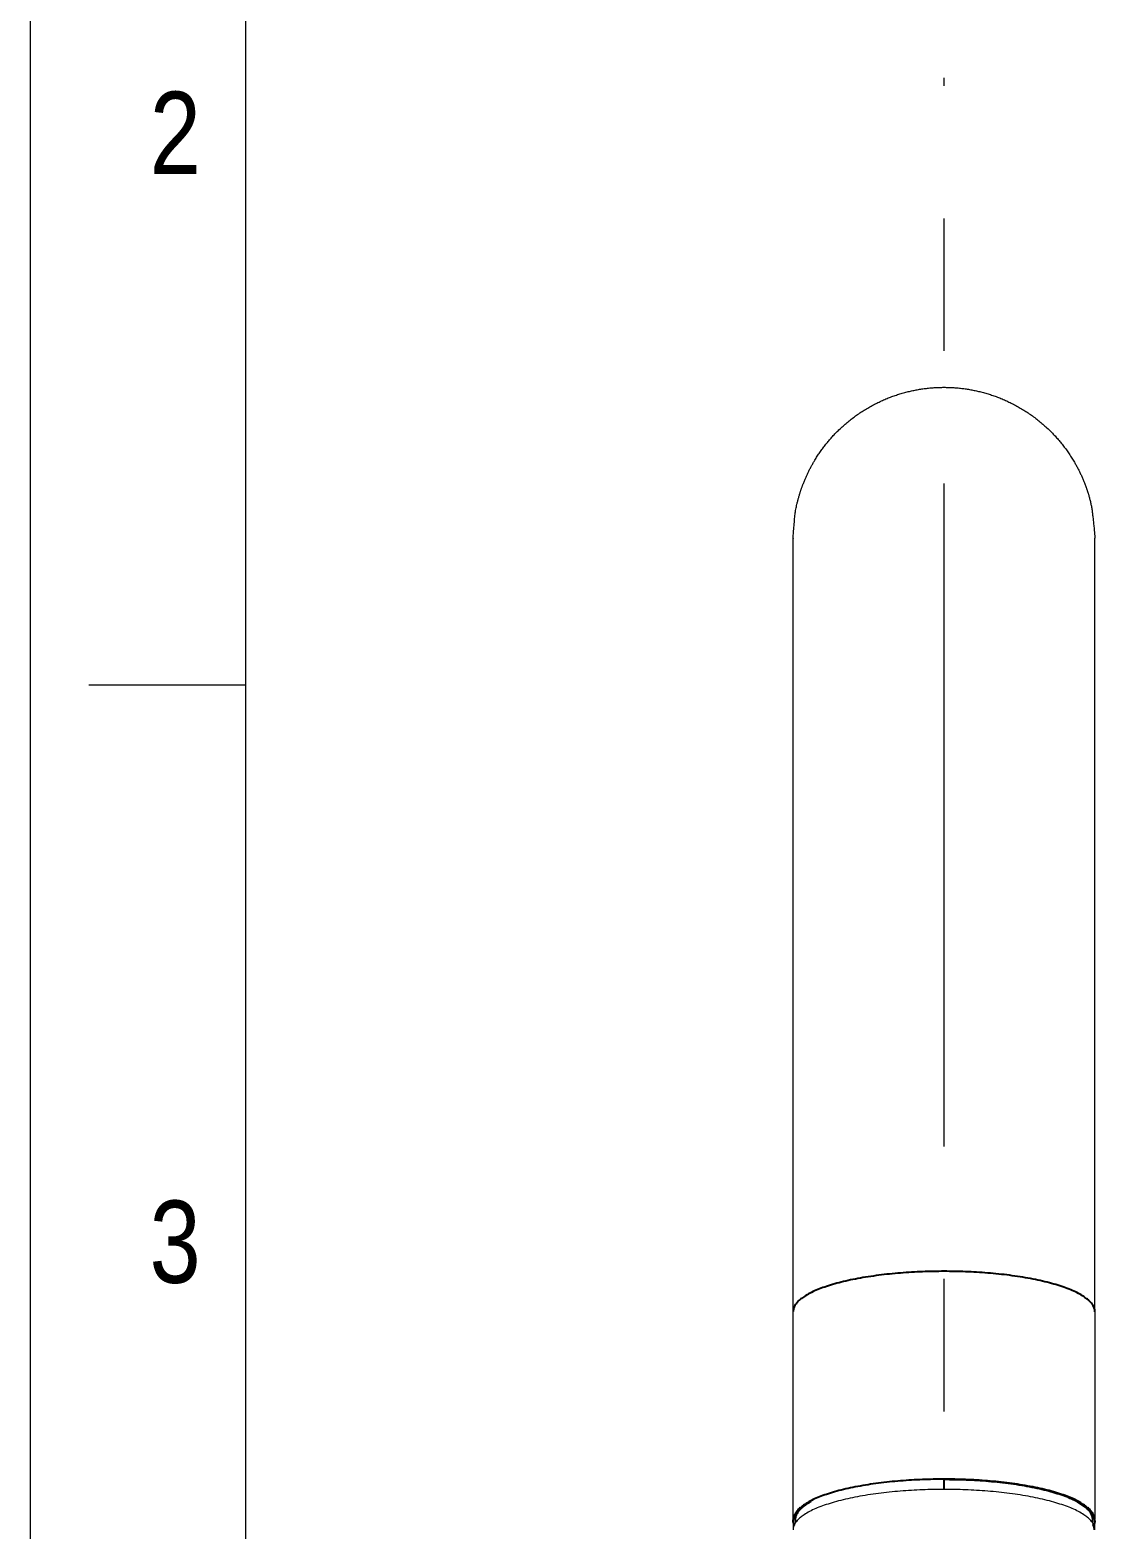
# Model space of a CAD drawing. Header units: inches. Extents: x 6245 to 6839, y 405 to 1245.
# Drawn here: x 6245.2 to 6344, y 946.6 to 1085.7 of the extents above; entities that cross this region are included whole.
import ezdxf

# ---------------------------------------------------------------- set-up
doc = ezdxf.new("R2010")
doc.units = ezdxf.units.IN
doc.header["$LTSCALE"] = 4.84
doc.header["$MEASUREMENT"] = 0
doc.linetypes.add('CENTERX2', pattern=[20.32, 12.7, -2.54, 2.54, -2.54])
doc.layers.get('0').update_dxf_attribs({"linetype": 'CONTINUOUS', "lineweight": 13})
doc.layers.add('CENTER', color=1, linetype='CENTERX2', lineweight=15)
doc.styles.get("Standard").update_dxf_attribs({"font": 'arial.ttf', "width": 0.8})

msp = doc.modelspace()

# ---------------------------------------------------------------- linework, layer by layer
at = {"color": 7, "linetype": 'Continuous'}
for p, q in [((6245.238, 1244.986), (6245.238, 404.986)), ((6265.238, 1024.986), (6250.702, 1024.986))]:
    msp.add_line(p, q, dxfattribs=at)
at = {"linetype": 'Continuous'}
msp.add_line((6265.238, 424.986), (6265.238, 1224.986), dxfattribs=at)
for points, weights, degree, knots in [([(6315.989, 1038.591), (6315.989, 1038.591), (6316.147, 1040.726), (6316.388, 1042.03), (6316.639, 1042.903), (6317.676, 1045.522), (6318.737, 1047.138), (6320.09, 1048.49), (6322.823, 1051.224), (6326.332, 1052.591), (6329.989, 1052.591)], [1, 1, 1, 1, 1, 1, 1, 1, 1, 1.05719095842, 1.17157287525], 3, [0, 0, 0, 0, 1.4282022, 1.4282022, 4.5156612, 4.5156612, 11.0384523, 11.0384523, 11.0384523, 22.3188679, 22.3188679, 22.3188679, 22.3188679]), ([(6329.989, 1052.591), (6333.646, 1052.591), (6337.155, 1051.224), (6339.889, 1048.49), (6341.241, 1047.138), (6342.302, 1045.522), (6343.34, 1042.903), (6343.591, 1042.03), (6343.814, 1040.502), (6343.931, 1039.228), (6343.989, 1038.591)], [0.912310520919, 0.823240665909, 0.778705738404, 0.778705738404, 0.778705738404, 0.778705738404, 0.778705738404, 0.778705738404, 0.778705738404, 0.778705738404, 0.778705738404], 3, [0, 0, 0, 0, 11.2804156, 11.2804156, 11.2804156, 17.3861782, 17.3861782, 20.2762435, 20.2762435, 22.3149377, 22.3149377, 22.3149377, 22.3149377]), ([(6315.989, 966.854), (6315.989, 1006), (6315.989, 1025.952), (6315.989, 1038.591), (6315.989, 1038.591)], [1, 0.853553390593, 0.853553390593, 0.853553390593, 0.912310520919], 2, [0, 0, 0, 81.2834779, 81.2834779, 132.7699229, 132.7699229, 132.7699229]), ([(6343.989, 966.854), (6343.989, 1006), (6343.989, 1025.952), (6343.989, 1038.591), (6343.989, 1038.591)], [1, 0.853553390593, 0.853553390593, 0.853553390593, 0.912310520919], 2, [0, 0, 0, 81.2834779, 81.2834779, 132.7699229, 132.7699229, 132.7699229]), ([(6343.989, 946.628), (6343.989, 950.392), (6329.989, 950.392), (6315.989, 950.392), (6315.989, 946.628)], [1, 0.707106781187, 1, 0.707106781187, 1], 2, [-43.9822972, -43.9822972, -43.9822972, -21.9911486, -21.9911486, 0, 0, 0])]:
    msp.add_rational_spline(points, weights, degree=degree, knots=knots)
at = {"lineweight": -3}
for points, weights in [([(6329.989, 970.619), (6316.087, 970.619), (6315.99, 966.881)], [1, 0.70855134968, 0.997125112426]), ([(6343.989, 966.856), (6343.983, 970.619), (6329.989, 970.619)], [0.999817973383, 0.707197822794, 1]), ([(6329.989, 951.342), (6316.039, 951.342), (6316.039, 947.591)], [1, 0.707106781187, 1]), ([(6343.939, 947.591), (6343.939, 951.342), (6329.989, 951.342)], [1, 0.707106781187, 1]), ([(6316.119, 947.08), (6315.997, 947.32), (6315.99, 947.562)], [0.950219740623, 0.971263598068, 0.996888614686]), ([(6343.987, 947.518), (6343.972, 947.308), (6343.869, 947.099)], [0.992124309027, 0.970281257142, 0.951881344128]), ([(6343.939, 946.628), (6343.939, 946.883), (6343.81, 947.137)], [1, 0.972534310096, 0.950219740623])]:
    msp.add_rational_spline(points, weights, degree=2, dxfattribs=at)
for points in [[(6315.989, 947.591), (6315.989, 957.223), (6315.989, 966.854)], [(6343.989, 966.854), (6343.989, 957.223), (6343.989, 947.591)], [(6316.039, 946.648), (6316.039, 947.12), (6316.039, 947.591)], [(6343.939, 947.591), (6343.939, 947.109), (6343.939, 946.628)]]:
    msp.add_open_spline(points, degree=2)
for points, weights, knots in [([(6343.752, 947.318), (6343.789, 947.454), (6343.789, 947.591), (6343.789, 951.301), (6329.989, 951.301)], [0.971490626829, 0.984974501415, 1, 0.707106781187, 1], [-22.7890245, -22.7890245, -22.7890245, -21.6769893, -21.6769893, 0, 0, 0]), ([(6317.678, 949.267), (6316.189, 948.477), (6316.189, 947.591), (6316.189, 947.454), (6316.227, 947.318)], [0.875307673813, 0.909996645439, 1, 0.984974501415, 0.971490626829], [-28.338126, -28.338126, -28.338126, -21.6769893, -21.6769893, -20.5649541, -20.5649541, -20.5649541])]:
    msp.add_rational_spline(points, weights, degree=2, knots=knots, dxfattribs=at)
msp.add_open_spline([(6329.989, 950.379), (6329.989, 950.835), (6329.989, 951.291)], degree=2, dxfattribs=at)
at = {"layer": 'CENTER'}
msp.add_line((6329.989, 490.457), (6329.989, 1081.285), dxfattribs=at)

# ---------------------------------------------------------------- texts
at = {"char_height": 7.624, "attachment_point": 5}
for s, insert in [('2', (6258.713, 1076.192)), ('3', (6258.694, 973.304))]:
    msp.add_mtext_dynamic_manual_height_columns(s, width=50, gutter_width=12.5, heights=[0], dxfattribs=dict(at, insert=insert))

doc.saveas('drawing.dxf')
